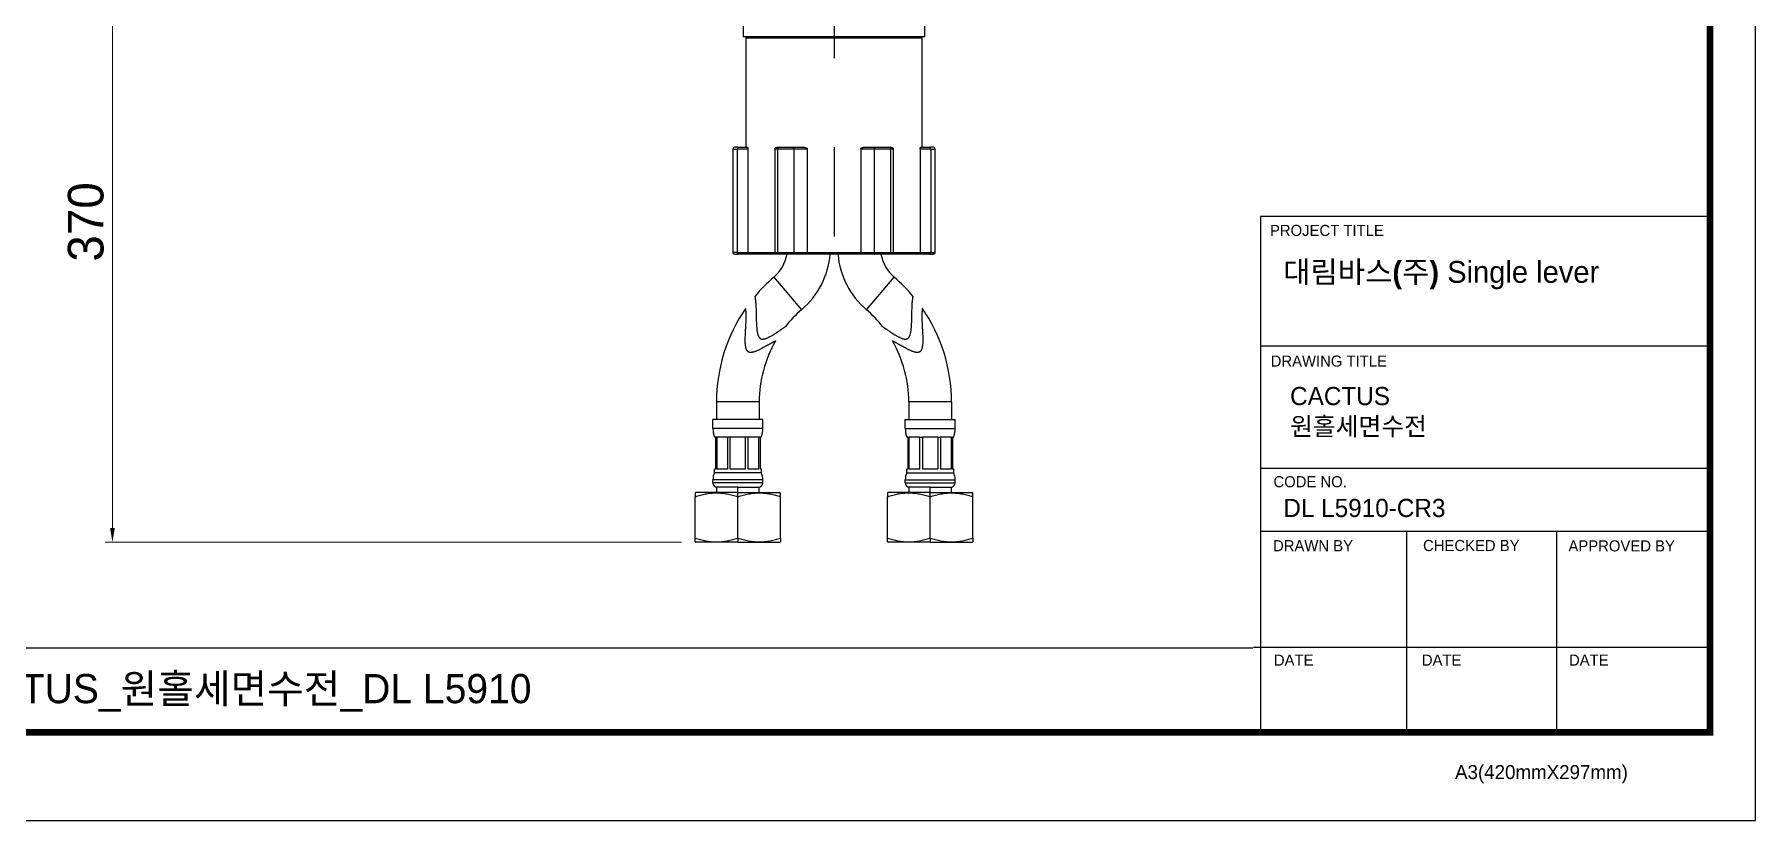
# Model space of a CAD drawing. Extents: x 0 to 790, y 0 to 579.
# Drawn here: x 306.6 to 789.9, y 0 to 220.8 of the extents above; entities that cross this region are included whole.
import ezdxf

# ---------------------------------------------------------------- set-up
doc = ezdxf.new("R2010")
doc.units = 0
doc.header["$LTSCALE"] = 10
doc.header["$MEASUREMENT"] = 0
doc.header["$PDMODE"] = 3
doc.header["$PDSIZE"] = -10
doc.linetypes.add('CENTER', pattern=[2, 1.25, -0.25, 0.25, -0.25])
doc.layers.get('0').update_dxf_attribs({"linetype": 'CONTINUOUS'})
doc.layers.get('DEFPOINTS').update_dxf_attribs({"linetype": 'CONTINUOUS'})
doc.layers.add('1', color=7, linetype='CONTINUOUS')
doc.styles.add('Daelim Dimension', font='')
doc.styles.get('Daelim Dimension').set_extended_font_data('나눔고딕')
doc.dimstyles.new('DEFAULT', dxfattribs={"dimscale": 2, "dimtxt": 2, "dimasz": 2, "dimexe": 0, "dimexo": 2, "dimgap": 1, "dimtad": 1, "dimdec": 0, "dimzin": 9, "dimdsep": 46, "dimtxsty": 'Daelim Dimension', "dimcen": 0.5, "dimclrd": 5, "dimclre": 5, "dimclrt": 256, "dimadec": 1, "dimazin": 0, "dimtfac": 1, "dimtdec": 0, "dimtix": 1, "dimtmove": 0, "dimatfit": 3, "dimfxl": 1, "dimtolj": 1, "dimtzin": 1, "dimlwd": 9, "dimlwe": 9, "dimarcsym": 0})

# ---------------------------------------------------------------- blocks, each defined once
blk = doc.blocks.new('*D6')
at = {"color": 5, "lineweight": 9, "ltscale": 0.5, "transparency": 16777216}
for p, q in [((390.21, 258.05), (326.55, 258.05)), ((328.55, 82.14), (328.55, 254.05)), ((488.36, 78.14), (326.55, 78.14))]:
    blk.add_line(p, q, dxfattribs=at)
at = {"color": 5, "ltscale": 0.5, "transparency": 16777216}
for points in [[(327.89, 254.05), (329.22, 254.05), (328.55, 258.05)], [(327.89, 82.14), (329.22, 82.14), (328.55, 78.14)]]:
    blk.add_solid(points, dxfattribs=at)
at = {"layer": 'DEFPOINTS', "color": 0, "ltscale": 0.5, "transparency": 16777216}
for p in [(328.55, 258.05), (394.21, 258.05), (492.36, 78.14)]:
    blk.add_point(p, dxfattribs=at)
at = {"color": 7, "ltscale": 0.5, "transparency": 16777216, "insert": (321.1, 168.1), "char_height": 10, "attachment_point": 5, "rotation": 90, "style": 'Daelim Dimension'}
blk.add_mtext('\\A1;370', dxfattribs=at)

msp = doc.modelspace()

# ---------------------------------------------------------------- linework, layer by layer
at = {"color": 5, "ltscale": 40}
for p, q in [((777.1, 169.65), (650.86, 169.65)), ((777.1, 133.17), (650.86, 133.17)), ((777.1, 133.17), (650.86, 133.17)), ((777.1, 98.84), (650.86, 98.84)), ((777.1, 98.84), (650.86, 98.84)), ((777.1, 81.14), (650.86, 81.14)), ((777.1, 81.14), (650.86, 81.14)), ((691.87, 81.14), (691.87, 24.78)), ((733.95, 81.14), (733.95, 24.78)), ((777.1, 48.58), (648.87, 48.58)), ((777.1, 48.58), (651.85, 48.58)), ((777.1, 24.78), (668.91, 24.78))]:
    msp.add_line(p, q, dxfattribs=at)
at = {"color": 5, "ltscale": 0.5}
msp.add_line((650.86, 169.65), (650.86, 24.02), dxfattribs=at)
at = {"color": 5}
msp.add_line((12.7, 48.49), (648.72, 48.49), dxfattribs=at)
at = {"ltscale": 0.5}
msp.add_lwpolyline([(0, 0), (789.88, 0), (789.88, 578.76), (0, 578.76)], close=True, dxfattribs=at)
at = {"color": 5, "linetype": 'ByBlock', "lineweight": 200, "const_width": 1.82}
msp.add_lwpolyline([(12.7, 24.78), (777.1, 24.78), (777.1, 565.32), (12.7, 565.32)], close=True, dxfattribs=at)
at = {"layer": '1', "color": 1, "linetype": 'CENTER', "lineweight": -3, "ltscale": 10}
msp.add_line((531.14, 339.05), (531.14, 149.15), dxfattribs=at)
at = {"layer": '1', "color": 7, "linetype": 'Continuous', "lineweight": -3}
for p, q in [((505.64, 238.05), (505.64, 220.05)), ((556.64, 220.05), (556.64, 238.05)), ((531.14, 220.05), (505.64, 220.05)), ((555.89, 219.75), (506.39, 219.75)), ((506.39, 219.75), (506.39, 189.05)), ((556.64, 220.05), (531.14, 220.05)), ((555.89, 189.05), (555.89, 219.75)), ((502.72, 188.55), (503.94, 188.55)), ((502.72, 188.55), (502.72, 159.55)), ((504.26, 189.05), (503.22, 189.05)), ((503.94, 188.55), (503.94, 159.55)), ((506.95, 188.55), (503.94, 188.55)), ((504.26, 189.05), (506.79, 189.05)), ((506.95, 188.55), (506.95, 159.55)), ((515.24, 188.55), (514.5, 188.55)), ((514.5, 188.55), (514.5, 159.55)), ((515.11, 189.05), (515.73, 189.05)), ((515.24, 188.55), (515.24, 159.55)), ((519.83, 188.55), (515.24, 188.55)), ((515.73, 189.05), (519.67, 189.05)), ((519.67, 189.05), (522.82, 189.05)), ((523.59, 188.55), (519.83, 188.55)), ((519.83, 188.55), (519.83, 159.55)), ((523.59, 188.55), (523.59, 159.55)), ((538.69, 188.55), (538.69, 159.55)), ((542.44, 188.55), (538.69, 188.55)), ((539.46, 189.05), (542.61, 189.05)), ((542.44, 188.55), (542.44, 159.55)), ((547.04, 188.55), (542.44, 188.55)), ((542.61, 189.05), (546.54, 189.05)), ((546.54, 189.05), (547.17, 189.05)), ((547.78, 188.55), (547.04, 188.55)), ((547.04, 188.55), (547.04, 159.55)), ((547.78, 188.55), (547.78, 159.55)), ((558.34, 188.55), (555.33, 188.55)), ((555.33, 188.55), (555.33, 159.55)), ((555.48, 189.05), (558.01, 189.05)), ((559.06, 189.05), (558.01, 189.05)), ((558.34, 188.55), (559.56, 188.55)), ((558.34, 188.55), (558.34, 159.55)), ((559.56, 159.55), (559.56, 188.55)), ((503.94, 159.55), (502.72, 159.55)), ((503.94, 159.55), (506.95, 159.55)), ((506.95, 159.55), (514.5, 159.55)), ((514.5, 159.55), (515.24, 159.55)), ((515.24, 159.55), (519.83, 159.55)), ((519.83, 159.55), (523.59, 159.55)), ((523.59, 159.55), (538.69, 159.55)), ((538.69, 159.55), (542.44, 159.55)), ((542.44, 159.55), (547.04, 159.55)), ((547.04, 159.55), (547.78, 159.55)), ((547.78, 159.55), (555.33, 159.55)), ((555.33, 159.55), (558.34, 159.55)), ((558.34, 159.55), (559.56, 159.55)), ((503.22, 159.05), (504.26, 159.05)), ((507.41, 159.05), (504.26, 159.05)), ((514.96, 159.05), (507.41, 159.05)), ((515.73, 159.05), (514.96, 159.05)), ((519.67, 159.05), (515.73, 159.05)), ((523.59, 159.05), (519.67, 159.05)), ((538.69, 159.05), (523.59, 159.05)), ((542.61, 159.05), (538.69, 159.05)), ((546.54, 159.05), (542.61, 159.05)), ((547.32, 159.05), (546.54, 159.05)), ((554.87, 159.05), (547.32, 159.05)), ((558.01, 159.05), (554.87, 159.05)), ((558.01, 159.05), (559.06, 159.05)), ((514.24, 152.57), (522.05, 143.46)), ((540.23, 143.46), (548.04, 152.57)), ((498.14, 117.55), (498.14, 112.64)), ((504.14, 117.55), (498.14, 117.55)), ((510.14, 117.55), (504.14, 117.55)), ((510.14, 117.55), (510.14, 112.64)), ((552.14, 117.55), (552.14, 112.64)), ((558.14, 117.55), (552.14, 117.55)), ((564.14, 117.55), (558.14, 117.55)), ((564.14, 117.55), (564.14, 112.64)), ((511.14, 112.64), (497.14, 112.64)), ((497.14, 110.14), (497.14, 112.64)), ((511.14, 110.14), (511.14, 112.64)), ((551.14, 112.64), (565.14, 112.64)), ((551.14, 110.14), (551.14, 112.64)), ((565.14, 110.14), (565.14, 112.64)), ((511.14, 110.14), (497.14, 110.14)), ((497.89, 107.64), (497.54, 107.64)), ((497.89, 107.64), (497.89, 98.64)), ((498.22, 107.64), (497.89, 107.64)), ((498.22, 107.64), (498.22, 98.64)), ((501.22, 107.64), (498.22, 107.64)), ((501.22, 107.64), (501.22, 98.64)), ((502.02, 107.64), (501.22, 107.64)), ((502.02, 98.64), (502.02, 107.64)), ((506.26, 107.64), (502.02, 107.64)), ((506.26, 98.64), (506.26, 107.64)), ((507.06, 107.64), (506.26, 107.64)), ((507.06, 98.64), (507.06, 107.64)), ((510.05, 107.64), (507.06, 107.64)), ((510.05, 98.64), (510.05, 107.64)), ((510.39, 107.64), (510.05, 107.64)), ((510.39, 107.64), (510.39, 98.64)), ((510.74, 107.64), (510.39, 107.64)), ((551.14, 110.14), (565.14, 110.14)), ((551.89, 107.64), (551.54, 107.64)), ((551.89, 107.64), (551.89, 98.64)), ((551.89, 107.64), (552.22, 107.64)), ((552.22, 98.64), (552.22, 107.64)), ((555.21, 107.64), (552.22, 107.64)), ((555.21, 98.64), (555.21, 107.64)), ((555.21, 107.64), (556.02, 107.64)), ((556.02, 107.64), (556.02, 98.64)), ((560.26, 107.64), (556.02, 107.64)), ((560.26, 107.64), (560.26, 98.64)), ((560.26, 107.64), (561.05, 107.64)), ((561.05, 107.64), (561.05, 98.64)), ((564.06, 107.64), (561.05, 107.64)), ((564.06, 107.64), (564.06, 98.64)), ((564.06, 107.64), (564.39, 107.64)), ((564.39, 107.64), (564.39, 98.64)), ((564.74, 107.64), (564.39, 107.64)), ((497.89, 98.64), (497.54, 98.64)), ((497.54, 97.64), (497.54, 98.64)), ((510.74, 97.64), (497.54, 97.64)), ((501.22, 98.64), (498.22, 98.64)), ((506.26, 98.64), (502.02, 98.64)), ((510.05, 98.64), (507.06, 98.64)), ((510.74, 98.64), (510.39, 98.64)), ((510.74, 97.64), (510.74, 98.64)), ((551.89, 98.64), (551.54, 98.64)), ((551.54, 97.64), (551.54, 98.64)), ((551.54, 97.64), (564.74, 97.64)), ((555.21, 98.64), (552.22, 98.64)), ((560.26, 98.64), (556.02, 98.64)), ((564.06, 98.64), (561.05, 98.64)), ((564.74, 98.64), (564.39, 98.64)), ((564.74, 97.64), (564.74, 98.64)), ((492.36, 92.14), (492.14, 92.01)), ((504.14, 92.14), (492.36, 92.14)), ((511.14, 95.68), (497.14, 95.68)), ((497.14, 94.84), (497.14, 95.68)), ((511.14, 94.84), (497.14, 94.84)), ((504.14, 93.64), (498.14, 93.64)), ((498.14, 93.64), (498.14, 92.14)), ((504.14, 93.64), (510.14, 93.64)), ((504.14, 92.14), (504.14, 93.64)), ((504.14, 92.14), (515.92, 92.14)), ((504.14, 90.94), (504.14, 92.14)), ((510.14, 92.14), (510.14, 93.64)), ((511.14, 94.84), (511.14, 95.68)), ((516.14, 92.01), (515.92, 92.14)), ((546.36, 92.14), (546.14, 92.01)), ((558.14, 92.14), (546.36, 92.14)), ((551.14, 95.68), (565.14, 95.68)), ((551.14, 94.84), (551.14, 95.68)), ((551.14, 94.84), (565.14, 94.84)), ((558.14, 93.64), (552.14, 93.64)), ((552.14, 93.64), (552.14, 92.14)), ((558.14, 93.64), (564.14, 93.64)), ((558.14, 92.14), (558.14, 93.64)), ((558.14, 90.94), (558.14, 92.14)), ((558.14, 92.14), (569.92, 92.14)), ((564.14, 92.14), (564.14, 93.64)), ((565.14, 94.84), (565.14, 95.68)), ((570.14, 92.01), (569.92, 92.14)), ((492.14, 79.34), (492.14, 90.94)), ((504.14, 79.34), (504.14, 90.94)), ((516.14, 79.34), (516.14, 90.94)), ((546.14, 79.34), (546.14, 90.94)), ((558.14, 79.34), (558.14, 90.94)), ((570.14, 79.34), (570.14, 90.94)), ((492.14, 78.27), (492.36, 78.14)), ((504.14, 78.14), (492.36, 78.14)), ((504.14, 79.34), (504.14, 78.14)), ((504.14, 78.14), (515.92, 78.14)), ((515.92, 78.14), (516.14, 78.27)), ((546.14, 78.27), (546.36, 78.14)), ((558.14, 78.14), (546.36, 78.14)), ((558.14, 79.34), (558.14, 78.14)), ((558.14, 78.14), (569.92, 78.14)), ((569.92, 78.14), (570.14, 78.27))]:
    msp.add_line(p, q, dxfattribs=at)
for centre, radius, start, end in [((506.69, 219.75), 0.3, 90, 180), ((555.59, 219.75), 0.3, 0, 90), ((503.22, 188.55), 0.5, 90, 180), ((559.06, 188.55), 0.5, 0, 90), ((503.22, 159.55), 0.5, 180, 270), ((559.06, 159.55), 0.5, 270, 0), ((506.97, 161.05), 11.17, 310.6169, 349.6851), ((506.97, 161.05), 23.17, 310.6169, 355.0478), ((555.31, 161.05), 23.17, 184.9522, 229.3831), ((555.31, 161.05), 11.17, 190.3149, 229.3831), ((544.27, 117.55), 46.14, 130.6169, 140.0255), ((518, 117.55), 46.14, 39.9745, 49.3831), ((544.27, 117.55), 46.14, 145.3178, 180), ((544.27, 117.55), 34.14, 130.6169, 141.8629), ((518, 117.55), 34.14, 38.1371, 49.3831), ((518, 117.55), 46.14, 0, 34.6822), ((544.27, 117.55), 34.14, 149.8666, 180), ((518, 117.55), 34.14, 0, 30.1334), ((505.14, 110.14), 8, 180, 198.1949), ((503.14, 110.14), 8, 341.8051, 0), ((559.14, 110.14), 8, 180, 198.1949), ((557.14, 110.14), 8, 341.8051, 0), ((502.14, 95.68), 5, 156.9261, 180), ((506.14, 95.68), 5, 0, 23.0739), ((556.14, 95.68), 5, 156.9261, 180), ((560.14, 95.68), 5, 0, 23.0739), ((498.34, 94.84), 1.2, 180, 270), ((509.94, 94.84), 1.2, 270, 0), ((552.34, 94.84), 1.2, 180, 270), ((563.94, 94.84), 1.2, 270, 0)]:
    msp.add_arc(centre, radius, start, end, dxfattribs=at)
for centre, major_axis, ratio, start_param, end_param in [((504.26, 188.55), (0, -0.5), 0.652821, 3.141593, 4.712389), ((515.73, 188.55), (0, -0.5), 0.982435, 3.141593, 4.712389), ((519.67, 188.55), (0, -0.5), 0.329614, 1.570796, 3.141593), ((542.61, 188.55), (0, -0.5), 0.329614, 3.141593, 4.712389), ((546.54, 188.55), (0, -0.5), 0.982435, 1.570796, 3.141593), ((558.01, 188.55), (0, 0.5), 0.652821, 4.712389, 6.283185), ((504.26, 159.55), (0, -0.5), 0.652821, 4.712389, 6.283185), ((515.73, 159.55), (0, -0.5), 0.982435, 4.712389, 6.283185), ((519.67, 159.55), (0, -0.5), 0.329614, 0, 1.570796), ((542.61, 159.55), (0, 0.5), 0.329614, 1.570796, 3.141593), ((546.54, 159.55), (0, 0.5), 0.982435, 3.141593, 4.712389), ((558.01, 159.55), (0, 0.5), 0.652821, 3.141593, 4.712389)]:
    msp.add_ellipse(centre, major_axis=major_axis, ratio=ratio, start_param=start_param, end_param=end_param, dxfattribs=at)
for points, knots in [([(506.79, 189.05), (506.8, 189.05), (506.81, 189.05), (506.82, 189.04), (506.83, 189.04), (506.85, 189.02), (506.86, 189.01), (506.87, 188.99), (506.87, 188.98), (506.88, 188.96), (506.88, 188.95), (506.9, 188.92), (506.9, 188.9), (506.92, 188.85), (506.93, 188.82), (506.93, 188.78), (506.93, 188.77), (506.94, 188.76), (506.94, 188.75), (506.94, 188.72), (506.94, 188.7), (506.95, 188.66), (506.95, 188.64), (506.95, 188.6), (506.95, 188.57), (506.95, 188.55)], [0, 0, 0, 0, 0.125, 0.125, 0.25, 0.25, 0.375, 0.375, 0.4375, 0.4375, 0.5, 0.5, 0.625, 0.625, 0.75, 0.75, 0.78125, 0.78125, 0.8125, 0.8125, 0.875, 0.875, 0.9375, 0.9375, 1, 1, 1, 1]), ([(514.5, 188.55), (514.5, 188.57), (514.5, 188.6), (514.51, 188.63), (514.51, 188.64), (514.51, 188.66), (514.52, 188.67), (514.53, 188.7), (514.53, 188.72), (514.55, 188.75), (514.55, 188.76), (514.56, 188.77), (514.57, 188.78), (514.59, 188.82), (514.62, 188.85), (514.66, 188.89), (514.67, 188.9), (514.7, 188.92), (514.71, 188.93), (514.76, 188.96), (514.79, 188.98), (514.83, 189), (514.85, 189), (514.88, 189.02), (514.9, 189.02), (514.95, 189.03), (514.98, 189.04), (515.04, 189.05), (515.08, 189.05), (515.11, 189.05)], [0, 0, 0, 0, 0.0625, 0.0625, 0.09375, 0.09375, 0.125, 0.125, 0.1875, 0.1875, 0.21875, 0.21875, 0.25, 0.25, 0.375, 0.375, 0.4375, 0.4375, 0.5, 0.5, 0.625, 0.625, 0.6875, 0.6875, 0.75, 0.75, 0.875, 0.875, 1, 1, 1, 1]), ([(522.82, 189.05), (522.86, 189.05), (522.9, 189.05), (522.98, 189.04), (523.02, 189.04), (523.1, 189.02), (523.14, 189.01), (523.2, 188.99), (523.22, 188.98), (523.26, 188.96), (523.28, 188.95), (523.34, 188.92), (523.37, 188.9), (523.44, 188.85), (523.47, 188.82), (523.5, 188.78), (523.51, 188.77), (523.52, 188.76), (523.53, 188.75), (523.55, 188.72), (523.56, 188.7), (523.57, 188.66), (523.58, 188.64), (523.59, 188.6), (523.59, 188.57), (523.59, 188.55)], [0, 0, 0, 0, 0.125, 0.125, 0.25, 0.25, 0.375, 0.375, 0.4375, 0.4375, 0.5, 0.5, 0.625, 0.625, 0.75, 0.75, 0.78125, 0.78125, 0.8125, 0.8125, 0.875, 0.875, 0.9375, 0.9375, 1, 1, 1, 1]), ([(538.69, 188.55), (538.69, 188.57), (538.69, 188.6), (538.69, 188.63), (538.7, 188.64), (538.7, 188.66), (538.71, 188.67), (538.72, 188.7), (538.73, 188.72), (538.75, 188.75), (538.75, 188.76), (538.77, 188.77), (538.77, 188.78), (538.81, 188.82), (538.84, 188.85), (538.89, 188.89), (538.91, 188.9), (538.94, 188.92), (538.96, 188.93), (539.02, 188.96), (539.05, 188.98), (539.11, 189), (539.13, 189), (539.17, 189.02), (539.19, 189.02), (539.25, 189.03), (539.29, 189.04), (539.37, 189.05), (539.41, 189.05), (539.46, 189.05)], [0, 0, 0, 0, 0.0625, 0.0625, 0.09375, 0.09375, 0.125, 0.125, 0.1875, 0.1875, 0.21875, 0.21875, 0.25, 0.25, 0.375, 0.375, 0.4375, 0.4375, 0.5, 0.5, 0.625, 0.625, 0.6875, 0.6875, 0.75, 0.75, 0.875, 0.875, 1, 1, 1, 1]), ([(547.17, 189.05), (547.2, 189.05), (547.23, 189.05), (547.3, 189.04), (547.33, 189.04), (547.4, 189.02), (547.43, 189.01), (547.47, 188.99), (547.49, 188.98), (547.52, 188.96), (547.53, 188.95), (547.58, 188.92), (547.61, 188.9), (547.66, 188.85), (547.68, 188.82), (547.71, 188.78), (547.72, 188.77), (547.73, 188.76), (547.73, 188.75), (547.74, 188.72), (547.75, 188.7), (547.76, 188.66), (547.77, 188.64), (547.78, 188.6), (547.78, 188.57), (547.78, 188.55)], [0, 0, 0, 0, 0.125, 0.125, 0.25, 0.25, 0.375, 0.375, 0.4375, 0.4375, 0.5, 0.5, 0.625, 0.625, 0.75, 0.75, 0.78125, 0.78125, 0.8125, 0.8125, 0.875, 0.875, 0.9375, 0.9375, 1, 1, 1, 1]), ([(555.33, 188.55), (555.33, 188.57), (555.33, 188.6), (555.33, 188.63), (555.33, 188.64), (555.33, 188.66), (555.33, 188.67), (555.33, 188.7), (555.34, 188.72), (555.34, 188.75), (555.34, 188.76), (555.34, 188.77), (555.34, 188.78), (555.35, 188.82), (555.36, 188.85), (555.37, 188.89), (555.37, 188.9), (555.38, 188.92), (555.39, 188.93), (555.4, 188.96), (555.4, 188.98), (555.42, 189), (555.42, 189), (555.43, 189.02), (555.43, 189.02), (555.45, 189.03), (555.45, 189.04), (555.47, 189.05), (555.48, 189.05), (555.48, 189.05)], [0, 0, 0, 0, 0.0625, 0.0625, 0.09375, 0.09375, 0.125, 0.125, 0.1875, 0.1875, 0.21875, 0.21875, 0.25, 0.25, 0.375, 0.375, 0.4375, 0.4375, 0.5, 0.5, 0.625, 0.625, 0.6875, 0.6875, 0.75, 0.75, 0.875, 0.875, 1, 1, 1, 1]), ([(507.41, 159.05), (507.4, 159.05), (507.39, 159.05), (507.38, 159.05), (507.37, 159.05), (507.35, 159.06), (507.33, 159.06), (507.31, 159.06), (507.29, 159.07), (507.26, 159.08), (507.25, 159.08), (507.21, 159.1), (507.18, 159.12), (507.15, 159.14), (507.13, 159.15), (507.11, 159.17), (507.09, 159.19), (507.07, 159.22), (507.05, 159.24), (507.04, 159.26), (507.01, 159.3), (507, 159.33), (506.99, 159.36), (506.98, 159.37), (506.98, 159.39), (506.97, 159.4), (506.97, 159.42), (506.96, 159.44), (506.96, 159.49), (506.95, 159.52), (506.95, 159.55)], [0, 0, 0, 0, 0.03125, 0.03125, 0.0625, 0.0625, 0.125, 0.125, 0.1875, 0.1875, 0.25, 0.25, 0.375, 0.375, 0.4375, 0.4375, 0.5, 0.5625, 0.5625, 0.625, 0.625, 0.75, 0.75, 0.78125, 0.78125, 0.8125, 0.8125, 0.875, 0.875, 1, 1, 1, 1]), ([(514.96, 159.05), (514.95, 159.05), (514.94, 159.05), (514.93, 159.05), (514.92, 159.05), (514.9, 159.06), (514.89, 159.06), (514.86, 159.06), (514.84, 159.07), (514.81, 159.08), (514.8, 159.08), (514.76, 159.1), (514.73, 159.12), (514.7, 159.14), (514.68, 159.15), (514.66, 159.17), (514.64, 159.19), (514.62, 159.22), (514.6, 159.24), (514.59, 159.26), (514.56, 159.3), (514.55, 159.33), (514.53, 159.36), (514.53, 159.37), (514.52, 159.39), (514.52, 159.4), (514.51, 159.42), (514.51, 159.44), (514.5, 159.49), (514.5, 159.52), (514.5, 159.55)], [0, 0, 0, 0, 0.03125, 0.03125, 0.0625, 0.0625, 0.125, 0.125, 0.1875, 0.1875, 0.25, 0.25, 0.375, 0.375, 0.4375, 0.4375, 0.5, 0.5625, 0.5625, 0.625, 0.625, 0.75, 0.75, 0.78125, 0.78125, 0.8125, 0.8125, 0.875, 0.875, 1, 1, 1, 1]), ([(523.59, 159.55), (523.59, 159.52), (523.59, 159.49), (523.59, 159.44), (523.59, 159.42), (523.59, 159.4), (523.59, 159.39), (523.59, 159.37), (523.59, 159.36), (523.59, 159.33), (523.59, 159.3), (523.59, 159.26), (523.59, 159.24), (523.59, 159.22), (523.59, 159.19), (523.59, 159.17), (523.59, 159.15), (523.59, 159.14), (523.59, 159.12), (523.59, 159.1), (523.59, 159.08), (523.59, 159.08), (523.59, 159.07), (523.59, 159.06), (523.59, 159.06), (523.59, 159.06), (523.59, 159.05), (523.59, 159.05), (523.59, 159.05), (523.59, 159.05), (523.59, 159.05)], [0, 0, 0, 0, 0.125, 0.125, 0.1875, 0.1875, 0.21875, 0.21875, 0.25, 0.25, 0.375, 0.375, 0.4375, 0.4375, 0.5, 0.5625, 0.5625, 0.625, 0.625, 0.75, 0.75, 0.8125, 0.8125, 0.875, 0.875, 0.9375, 0.9375, 0.96875, 0.96875, 1, 1, 1, 1]), ([(538.69, 159.55), (538.69, 159.52), (538.69, 159.49), (538.69, 159.44), (538.69, 159.42), (538.69, 159.4), (538.69, 159.39), (538.69, 159.37), (538.69, 159.36), (538.69, 159.33), (538.69, 159.3), (538.69, 159.26), (538.69, 159.24), (538.69, 159.22), (538.69, 159.19), (538.69, 159.17), (538.69, 159.15), (538.69, 159.14), (538.69, 159.12), (538.69, 159.1), (538.69, 159.08), (538.69, 159.08), (538.69, 159.07), (538.69, 159.06), (538.69, 159.06), (538.69, 159.06), (538.69, 159.05), (538.69, 159.05), (538.69, 159.05), (538.69, 159.05), (538.69, 159.05)], [0, 0, 0, 0, 0.125, 0.125, 0.1875, 0.1875, 0.21875, 0.21875, 0.25, 0.25, 0.375, 0.375, 0.4375, 0.4375, 0.5, 0.5625, 0.5625, 0.625, 0.625, 0.75, 0.75, 0.8125, 0.8125, 0.875, 0.875, 0.9375, 0.9375, 0.96875, 0.96875, 1, 1, 1, 1]), ([(547.78, 159.55), (547.78, 159.52), (547.78, 159.49), (547.77, 159.44), (547.76, 159.42), (547.76, 159.4), (547.75, 159.39), (547.75, 159.37), (547.74, 159.36), (547.73, 159.33), (547.72, 159.3), (547.69, 159.26), (547.68, 159.24), (547.66, 159.22), (547.64, 159.19), (547.62, 159.17), (547.59, 159.15), (547.58, 159.14), (547.54, 159.12), (547.52, 159.1), (547.48, 159.08), (547.46, 159.08), (547.44, 159.07), (547.42, 159.06), (547.39, 159.06), (547.38, 159.06), (547.36, 159.05), (547.35, 159.05), (547.33, 159.05), (547.33, 159.05), (547.32, 159.05)], [0, 0, 0, 0, 0.125, 0.125, 0.1875, 0.1875, 0.21875, 0.21875, 0.25, 0.25, 0.375, 0.375, 0.4375, 0.4375, 0.5, 0.5625, 0.5625, 0.625, 0.625, 0.75, 0.75, 0.8125, 0.8125, 0.875, 0.875, 0.9375, 0.9375, 0.96875, 0.96875, 1, 1, 1, 1]), ([(555.33, 159.55), (555.33, 159.52), (555.32, 159.49), (555.31, 159.44), (555.31, 159.42), (555.3, 159.4), (555.3, 159.39), (555.3, 159.37), (555.29, 159.36), (555.28, 159.33), (555.26, 159.3), (555.24, 159.26), (555.23, 159.24), (555.21, 159.22), (555.19, 159.19), (555.17, 159.17), (555.14, 159.15), (555.13, 159.14), (555.09, 159.12), (555.07, 159.1), (555.03, 159.08), (555.01, 159.08), (554.99, 159.07), (554.97, 159.06), (554.94, 159.06), (554.93, 159.06), (554.91, 159.05), (554.9, 159.05), (554.89, 159.05), (554.88, 159.05), (554.87, 159.05)], [0, 0, 0, 0, 0.125, 0.125, 0.1875, 0.1875, 0.21875, 0.21875, 0.25, 0.25, 0.375, 0.375, 0.4375, 0.4375, 0.5, 0.5625, 0.5625, 0.625, 0.625, 0.75, 0.75, 0.8125, 0.8125, 0.875, 0.875, 0.9375, 0.9375, 0.96875, 0.96875, 1, 1, 1, 1]), ([(508.92, 147.19), (508.92, 147.19), (508.92, 147.19), (508.92, 147.16), (508.93, 147.13), (508.95, 147.05), (508.96, 146.97), (508.97, 146.92), (508.97, 146.91), (508.97, 146.88), (508.98, 146.85), (508.99, 146.81), (509, 146.73), (509.01, 146.67), (509.03, 146.48), (509.05, 146.34), (509.08, 146.15), (509.08, 146.13), (509.08, 146.09), (509.09, 146.03), (509.11, 145.87), (509.12, 145.74), (509.14, 145.45), (509.16, 145.25), (509.18, 144.98), (509.18, 144.93), (509.19, 144.82), (509.19, 144.76), (509.2, 144.6), (509.21, 144.49), (509.22, 144.15), (509.23, 143.91), (509.25, 143.44), (509.26, 143.19), (509.26, 142.82), (509.27, 142.7), (509.27, 142.51), (509.27, 142.45), (509.27, 142.32), (509.28, 142.26), (509.28, 141.94), (509.29, 141.69), (509.3, 141.18), (509.3, 140.92), (509.31, 140.4), (509.32, 140.15), (509.34, 139.63), (509.35, 139.37), (509.38, 138.85), (509.4, 138.59), (509.44, 138.2), (509.45, 138.07), (509.47, 137.87), (509.48, 137.8), (509.5, 137.67), (509.51, 137.61), (509.54, 137.41), (509.56, 137.28), (509.61, 137.02), (509.64, 136.89), (509.69, 136.7), (509.7, 136.63), (509.74, 136.51), (509.76, 136.44), (509.8, 136.32), (509.83, 136.26), (509.88, 136.14), (509.9, 136.08), (509.96, 135.96), (509.99, 135.9), (510.04, 135.82), (510.06, 135.79), (510.09, 135.74), (510.11, 135.71), (510.17, 135.63), (510.21, 135.58), (510.27, 135.53), (510.28, 135.51), (510.3, 135.49), (510.31, 135.48), (510.35, 135.45), (510.37, 135.43), (510.45, 135.37), (510.5, 135.34), (510.59, 135.3), (510.61, 135.29), (510.67, 135.27), (510.7, 135.26), (510.79, 135.23), (510.85, 135.22), (510.97, 135.2), (511.04, 135.2), (511.13, 135.2), (511.16, 135.2), (511.22, 135.2), (511.25, 135.2), (511.34, 135.21), (511.4, 135.22), (511.52, 135.24), (511.58, 135.25), (511.7, 135.28), (511.76, 135.3), (511.84, 135.32), (511.87, 135.33), (511.93, 135.35), (511.96, 135.36), (512.05, 135.39), (512.1, 135.41), (512.27, 135.48), (512.38, 135.52), (512.6, 135.62), (512.71, 135.68), (512.92, 135.78), (513.03, 135.84), (513.34, 136.01), (513.55, 136.13), (513.95, 136.37), (514.15, 136.5), (514.45, 136.68), (514.54, 136.75), (514.74, 136.87), (514.83, 136.93), (515.12, 137.12), (515.31, 137.25), (515.58, 137.43), (515.67, 137.49), (515.85, 137.61), (515.94, 137.67), (516.12, 137.78), (516.2, 137.84), (516.33, 137.92), (516.37, 137.95), (516.45, 138), (516.49, 138.03), (516.61, 138.11), (516.69, 138.16), (516.84, 138.26), (516.91, 138.3), (516.99, 138.35), (517.01, 138.36), (517.04, 138.39), (517.05, 138.4), (517.1, 138.42), (517.13, 138.44), (517.21, 138.5), (517.26, 138.53), (517.32, 138.57), (517.34, 138.58), (517.36, 138.59), (517.37, 138.6), (517.38, 138.61), (517.41, 138.62), (517.43, 138.63), (517.43, 138.63)], [0, 0, 0, 0, 0.015625, 0.015625, 0.03125, 0.046875, 0.0625, 0.0625, 0.066406, 0.066406, 0.070312, 0.078125, 0.078125, 0.09375, 0.09375, 0.125, 0.125, 0.128906, 0.128906, 0.132812, 0.140625, 0.15625, 0.15625, 0.1875, 0.1875, 0.195312, 0.195312, 0.203125, 0.203125, 0.21875, 0.21875, 0.25, 0.25, 0.28125, 0.28125, 0.296875, 0.296875, 0.304687, 0.304687, 0.3125, 0.3125, 0.34375, 0.34375, 0.375, 0.375, 0.40625, 0.40625, 0.4375, 0.4375, 0.46875, 0.46875, 0.484375, 0.484375, 0.492187, 0.492187, 0.5, 0.5, 0.515625, 0.515625, 0.53125, 0.53125, 0.539063, 0.539063, 0.546875, 0.546875, 0.554688, 0.554688, 0.5625, 0.5625, 0.570313, 0.570313, 0.574219, 0.574219, 0.578125, 0.578125, 0.585938, 0.585938, 0.587891, 0.587891, 0.589844, 0.589844, 0.59375, 0.59375, 0.601563, 0.601563, 0.605469, 0.605469, 0.609375, 0.609375, 0.617188, 0.617188, 0.625, 0.625, 0.628906, 0.628906, 0.632813, 0.632813, 0.640625, 0.640625, 0.648438, 0.648438, 0.65625, 0.65625, 0.660156, 0.660156, 0.664063, 0.664063, 0.671875, 0.671875, 0.6875, 0.6875, 0.703125, 0.703125, 0.71875, 0.71875, 0.75, 0.75, 0.78125, 0.78125, 0.796875, 0.796875, 0.8125, 0.8125, 0.84375, 0.84375, 0.859375, 0.859375, 0.875, 0.875, 0.890625, 0.890625, 0.898438, 0.898438, 0.90625, 0.90625, 0.921875, 0.921875, 0.9375, 0.9375, 0.941406, 0.941406, 0.945313, 0.945313, 0.953125, 0.953125, 0.96875, 0.96875, 0.976563, 0.976563, 0.980469, 0.980469, 0.984375, 1, 1, 1, 1]), ([(544.85, 138.63), (544.85, 138.63), (544.86, 138.63), (544.9, 138.61), (544.92, 138.59), (544.94, 138.58), (544.96, 138.57), (544.97, 138.56), (545.02, 138.53), (545.07, 138.5), (545.18, 138.42), (545.24, 138.38), (545.32, 138.33), (545.34, 138.32), (545.37, 138.3), (545.39, 138.29), (545.45, 138.25), (545.48, 138.23), (545.59, 138.16), (545.67, 138.1), (545.83, 138), (545.91, 137.95), (546.08, 137.83), (546.17, 137.78), (546.34, 137.66), (546.43, 137.6), (546.61, 137.48), (546.71, 137.42), (546.98, 137.24), (547.17, 137.11), (547.56, 136.86), (547.75, 136.74), (548.14, 136.48), (548.35, 136.36), (548.65, 136.18), (548.75, 136.12), (548.96, 136), (549.07, 135.94), (549.28, 135.82), (549.38, 135.77), (549.6, 135.66), (549.71, 135.61), (549.93, 135.51), (550.04, 135.46), (550.26, 135.38), (550.38, 135.34), (550.52, 135.3), (550.55, 135.29), (550.61, 135.27), (550.64, 135.26), (550.73, 135.24), (550.79, 135.23), (550.91, 135.21), (550.97, 135.21), (551.09, 135.2), (551.15, 135.2), (551.25, 135.2), (551.28, 135.2), (551.34, 135.21), (551.37, 135.21), (551.46, 135.22), (551.52, 135.24), (551.61, 135.27), (551.64, 135.28), (551.68, 135.3), (551.7, 135.3), (551.72, 135.32), (551.74, 135.32), (551.81, 135.36), (551.86, 135.4), (551.93, 135.45), (551.96, 135.47), (552, 135.52), (552.03, 135.54), (552.09, 135.61), (552.13, 135.66), (552.21, 135.77), (552.24, 135.82), (552.29, 135.91), (552.31, 135.94), (552.34, 136), (552.35, 136.03), (552.39, 136.11), (552.42, 136.17), (552.47, 136.3), (552.49, 136.36), (552.55, 136.54), (552.58, 136.67), (552.62, 136.83), (552.63, 136.86), (552.65, 136.93), (552.65, 136.96), (552.67, 137.06), (552.69, 137.12), (552.72, 137.32), (552.75, 137.45), (552.78, 137.71), (552.8, 137.84), (552.83, 138.1), (552.84, 138.23), (552.88, 138.62), (552.9, 138.88), (552.93, 139.4), (552.94, 139.66), (552.95, 140.05), (552.96, 140.18), (552.96, 140.37), (552.96, 140.44), (552.97, 140.56), (552.97, 140.63), (552.98, 140.95), (552.98, 141.21), (552.99, 141.72), (553, 141.97), (553.01, 142.47), (553.01, 142.72), (553.02, 143.2), (553.03, 143.44), (553.04, 143.92), (553.05, 144.15), (553.07, 144.43), (553.07, 144.49), (553.08, 144.58), (553.08, 144.6), (553.08, 144.66), (553.09, 144.8), (553.1, 144.93), (553.12, 145.25), (553.13, 145.45), (553.16, 145.74), (553.17, 145.83), (553.18, 145.97), (553.19, 146.01), (553.2, 146.09), (553.2, 146.14), (553.22, 146.34), (553.24, 146.48), (553.27, 146.67), (553.28, 146.73), (553.29, 146.81), (553.3, 146.85), (553.3, 146.88), (553.31, 146.91), (553.31, 146.92), (553.32, 146.97), (553.33, 147.05), (553.35, 147.13), (553.35, 147.16), (553.36, 147.19), (553.36, 147.19), (553.36, 147.19)], [0, 0, 0, 0, 0.015625, 0.015625, 0.023437, 0.027344, 0.027344, 0.03125, 0.03125, 0.046875, 0.046875, 0.0625, 0.0625, 0.066406, 0.066406, 0.070312, 0.070312, 0.078125, 0.078125, 0.09375, 0.09375, 0.109375, 0.109375, 0.125, 0.125, 0.140625, 0.140625, 0.15625, 0.15625, 0.1875, 0.1875, 0.21875, 0.21875, 0.25, 0.25, 0.265625, 0.265625, 0.28125, 0.28125, 0.296875, 0.296875, 0.3125, 0.3125, 0.328125, 0.328125, 0.34375, 0.34375, 0.347656, 0.347656, 0.351562, 0.351562, 0.359375, 0.359375, 0.367187, 0.367187, 0.375, 0.375, 0.378906, 0.378906, 0.382812, 0.382812, 0.390625, 0.390625, 0.394531, 0.394531, 0.396484, 0.396484, 0.398437, 0.398437, 0.40625, 0.40625, 0.410156, 0.410156, 0.414062, 0.414062, 0.421875, 0.421875, 0.429687, 0.429687, 0.433594, 0.433594, 0.4375, 0.4375, 0.445312, 0.445312, 0.453125, 0.453125, 0.46875, 0.46875, 0.472656, 0.472656, 0.476562, 0.476562, 0.484375, 0.484375, 0.5, 0.5, 0.515625, 0.515625, 0.53125, 0.53125, 0.5625, 0.5625, 0.59375, 0.59375, 0.609375, 0.609375, 0.617187, 0.617187, 0.625, 0.625, 0.65625, 0.65625, 0.6875, 0.6875, 0.71875, 0.71875, 0.75, 0.75, 0.78125, 0.78125, 0.789062, 0.789062, 0.792969, 0.792969, 0.796875, 0.8125, 0.8125, 0.84375, 0.84375, 0.859375, 0.859375, 0.867187, 0.867187, 0.875, 0.875, 0.90625, 0.90625, 0.921875, 0.921875, 0.929687, 0.933594, 0.933594, 0.9375, 0.9375, 0.953125, 0.96875, 0.984375, 0.984375, 1, 1, 1, 1]), ([(514.75, 134.69), (514.75, 134.69), (514.74, 134.69), (514.71, 134.67), (514.69, 134.66), (514.65, 134.64), (514.62, 134.62), (514.59, 134.61), (514.57, 134.6), (514.56, 134.59), (514.51, 134.56), (514.46, 134.54), (514.35, 134.48), (514.29, 134.45), (514.16, 134.38), (514.09, 134.34), (513.98, 134.29), (513.94, 134.26), (513.86, 134.22), (513.82, 134.2), (513.7, 134.14), (513.62, 134.09), (513.45, 134), (513.36, 133.95), (513.18, 133.85), (513.09, 133.8), (512.9, 133.7), (512.81, 133.64), (512.66, 133.56), (512.61, 133.53), (512.51, 133.48), (512.46, 133.45), (512.21, 133.31), (512.01, 133.2), (511.59, 132.96), (511.38, 132.85), (510.94, 132.61), (510.72, 132.5), (510.39, 132.33), (510.27, 132.27), (510.04, 132.16), (509.93, 132.1), (509.69, 131.99), (509.58, 131.94), (509.4, 131.86), (509.34, 131.84), (509.21, 131.79), (509.15, 131.76), (508.97, 131.69), (508.84, 131.65), (508.65, 131.59), (508.59, 131.57), (508.49, 131.55), (508.46, 131.54), (508.39, 131.52), (508.36, 131.52), (508.26, 131.5), (508.19, 131.48), (508.06, 131.46), (508, 131.46), (507.86, 131.45), (507.8, 131.44), (507.66, 131.45), (507.59, 131.45), (507.46, 131.47), (507.39, 131.49), (507.29, 131.52), (507.26, 131.53), (507.21, 131.55), (507.19, 131.56), (507.16, 131.58), (507.15, 131.58), (507.07, 131.63), (507.01, 131.67), (506.94, 131.73), (506.91, 131.76), (506.87, 131.79), (506.86, 131.81), (506.84, 131.83), (506.83, 131.85), (506.77, 131.91), (506.73, 131.97), (506.66, 132.09), (506.63, 132.15), (506.57, 132.27), (506.54, 132.34), (506.5, 132.47), (506.47, 132.53), (506.44, 132.66), (506.42, 132.73), (506.39, 132.86), (506.37, 132.93), (506.35, 133.06), (506.34, 133.13), (506.31, 133.27), (506.3, 133.33), (506.28, 133.54), (506.27, 133.67), (506.24, 133.95), (506.24, 134.08), (506.22, 134.35), (506.22, 134.49), (506.22, 134.76), (506.21, 134.9), (506.22, 135.3), (506.22, 135.57), (506.24, 136.11), (506.25, 136.38), (506.27, 136.92), (506.29, 137.18), (506.31, 137.59), (506.32, 137.72), (506.33, 137.92), (506.33, 137.98), (506.34, 138.12), (506.35, 138.18), (506.37, 138.51), (506.38, 138.78), (506.41, 139.3), (506.42, 139.56), (506.44, 140.07), (506.45, 140.32), (506.47, 140.69), (506.47, 140.81), (506.47, 140.99), (506.47, 141.05), (506.47, 141.17), (506.48, 141.23), (506.48, 141.53), (506.48, 141.75), (506.47, 142.08), (506.47, 142.18), (506.46, 142.34), (506.46, 142.39), (506.46, 142.46), (506.46, 142.49), (506.46, 142.53), (506.45, 142.75), (506.43, 142.94), (506.41, 143.17), (506.41, 143.24), (506.4, 143.32), (506.4, 143.34), (506.39, 143.37), (506.39, 143.39), (506.39, 143.43), (506.38, 143.46), (506.37, 143.54), (506.37, 143.58), (506.36, 143.66), (506.35, 143.7), (506.34, 143.75), (506.34, 143.77), (506.34, 143.79), (506.34, 143.79), (506.34, 143.8), (506.34, 143.8), (506.34, 143.81), (506.34, 143.81)], [0, 0, 0, 0, 0.015626, 0.015626, 0.031252, 0.031252, 0.039065, 0.042971, 0.042971, 0.046878, 0.046878, 0.062503, 0.062503, 0.078129, 0.078129, 0.093755, 0.093755, 0.101568, 0.101568, 0.109381, 0.109381, 0.125007, 0.125007, 0.140633, 0.140633, 0.156258, 0.156258, 0.171884, 0.171884, 0.179697, 0.179697, 0.18751, 0.18751, 0.218762, 0.218762, 0.250014, 0.250014, 0.281265, 0.281265, 0.296891, 0.296891, 0.312517, 0.312517, 0.328143, 0.328143, 0.335956, 0.335956, 0.343769, 0.343769, 0.359395, 0.359395, 0.367207, 0.367207, 0.371114, 0.371114, 0.37502, 0.37502, 0.382833, 0.382833, 0.390646, 0.390646, 0.398459, 0.398459, 0.406272, 0.406272, 0.414085, 0.414085, 0.417991, 0.417991, 0.419945, 0.419945, 0.421898, 0.421898, 0.429711, 0.429711, 0.433617, 0.433617, 0.435571, 0.435571, 0.437524, 0.437524, 0.445337, 0.445337, 0.45315, 0.45315, 0.460963, 0.460963, 0.468775, 0.468775, 0.476588, 0.476588, 0.484401, 0.484401, 0.492214, 0.492214, 0.500027, 0.500027, 0.515653, 0.515653, 0.531279, 0.531279, 0.546905, 0.546905, 0.562531, 0.562531, 0.593782, 0.593782, 0.625034, 0.625034, 0.656286, 0.656286, 0.671912, 0.671912, 0.679724, 0.679724, 0.687537, 0.687537, 0.718789, 0.718789, 0.750041, 0.750041, 0.781292, 0.781292, 0.796918, 0.796918, 0.804731, 0.804731, 0.812544, 0.812544, 0.843796, 0.843796, 0.859422, 0.859422, 0.867235, 0.867235, 0.871141, 0.871141, 0.875048, 0.906299, 0.906299, 0.921925, 0.921925, 0.925832, 0.925832, 0.929738, 0.929738, 0.937551, 0.937551, 0.953177, 0.953177, 0.968803, 0.968803, 0.984429, 0.984429, 0.988335, 0.988335, 0.992241, 1, 1, 1, 1]), ([(555.94, 143.81), (555.94, 143.81), (555.94, 143.8), (555.94, 143.77), (555.93, 143.75), (555.93, 143.7), (555.92, 143.66), (555.91, 143.6), (555.91, 143.58), (555.9, 143.53), (555.9, 143.51), (555.89, 143.38), (555.87, 143.25), (555.85, 143.02), (555.85, 142.94), (555.84, 142.81), (555.83, 142.76), (555.83, 142.67), (555.83, 142.62), (555.81, 142.39), (555.81, 142.18), (555.8, 141.86), (555.8, 141.75), (555.8, 141.6), (555.8, 141.57), (555.8, 141.52), (555.8, 141.49), (555.8, 141.4), (555.8, 141.34), (555.8, 141.05), (555.81, 140.8), (555.82, 140.31), (555.83, 140.06), (555.86, 139.55), (555.87, 139.29), (555.89, 138.96), (555.89, 138.9), (555.9, 138.77), (555.9, 138.7), (555.91, 138.5), (555.92, 138.37), (555.94, 137.97), (555.96, 137.71), (555.99, 137.17), (556, 136.9), (556.03, 136.36), (556.04, 136.09), (556.05, 135.69), (556.06, 135.55), (556.06, 135.28), (556.06, 135.14), (556.06, 134.87), (556.06, 134.74), (556.06, 134.46), (556.05, 134.33), (556.04, 134.06), (556.03, 133.92), (556.01, 133.65), (556, 133.51), (555.97, 133.31), (555.96, 133.24), (555.94, 133.11), (555.93, 133.04), (555.9, 132.9), (555.88, 132.84), (555.85, 132.71), (555.83, 132.64), (555.8, 132.51), (555.77, 132.44), (555.73, 132.32), (555.7, 132.25), (555.65, 132.16), (555.64, 132.13), (555.6, 132.07), (555.59, 132.04), (555.53, 131.95), (555.49, 131.89), (555.42, 131.82), (555.4, 131.79), (555.35, 131.74), (555.33, 131.72), (555.27, 131.67), (555.24, 131.65), (555.2, 131.63), (555.19, 131.62), (555.16, 131.6), (555.14, 131.59), (555.06, 131.55), (555, 131.52), (554.9, 131.49), (554.87, 131.49), (554.82, 131.47), (554.8, 131.47), (554.77, 131.47), (554.75, 131.46), (554.67, 131.45), (554.6, 131.45), (554.46, 131.44), (554.39, 131.45), (554.29, 131.46), (554.26, 131.46), (554.19, 131.47), (554.16, 131.47), (554.06, 131.49), (553.99, 131.5), (553.8, 131.54), (553.67, 131.58), (553.42, 131.66), (553.29, 131.7), (553.11, 131.77), (553.05, 131.79), (552.93, 131.84), (552.87, 131.87), (552.69, 131.95), (552.57, 132), (552.33, 132.11), (552.22, 132.16), (551.99, 132.27), (551.88, 132.33), (551.54, 132.5), (551.32, 132.62), (550.89, 132.85), (550.68, 132.97), (550.27, 133.2), (550.06, 133.31), (549.76, 133.48), (549.66, 133.54), (549.52, 133.62), (549.47, 133.64), (549.37, 133.7), (549.33, 133.72), (549.09, 133.85), (548.91, 133.95), (548.65, 134.09), (548.57, 134.14), (548.47, 134.19), (548.45, 134.2), (548.41, 134.23), (548.39, 134.24), (548.33, 134.27), (548.3, 134.29), (548.19, 134.35), (548.12, 134.38), (547.99, 134.45), (547.93, 134.48), (547.82, 134.54), (547.77, 134.56), (547.72, 134.59), (547.71, 134.6), (547.69, 134.61), (547.68, 134.61), (547.65, 134.63), (547.63, 134.64), (547.59, 134.66), (547.56, 134.67), (547.53, 134.69), (547.53, 134.69), (547.53, 134.69)], [0, 0, 0, 0, 0.015626, 0.015626, 0.031251, 0.031251, 0.046877, 0.046877, 0.05469, 0.05469, 0.062502, 0.062502, 0.093754, 0.093754, 0.109379, 0.109379, 0.117192, 0.117192, 0.125005, 0.125005, 0.156256, 0.156256, 0.171881, 0.171881, 0.175788, 0.175788, 0.179694, 0.179694, 0.187507, 0.187507, 0.218758, 0.218758, 0.250009, 0.250009, 0.281261, 0.281261, 0.289073, 0.289073, 0.296886, 0.296886, 0.312512, 0.312512, 0.343763, 0.343763, 0.375014, 0.375014, 0.406265, 0.406265, 0.421891, 0.421891, 0.437516, 0.437516, 0.453142, 0.453142, 0.468768, 0.468768, 0.484393, 0.484393, 0.500019, 0.500019, 0.507832, 0.507832, 0.515644, 0.515644, 0.523457, 0.523457, 0.53127, 0.53127, 0.539083, 0.539083, 0.546895, 0.546895, 0.550802, 0.550802, 0.554708, 0.554708, 0.562521, 0.562521, 0.566427, 0.566427, 0.570334, 0.570334, 0.57424, 0.57424, 0.576193, 0.576193, 0.578147, 0.578147, 0.585959, 0.585959, 0.589866, 0.589866, 0.591819, 0.591819, 0.593772, 0.593772, 0.601585, 0.601585, 0.609398, 0.609398, 0.613304, 0.613304, 0.617211, 0.617211, 0.625023, 0.625023, 0.640649, 0.640649, 0.656275, 0.656275, 0.664087, 0.664087, 0.6719, 0.6719, 0.687526, 0.687526, 0.703151, 0.703151, 0.718777, 0.718777, 0.750028, 0.750028, 0.781279, 0.781279, 0.81253, 0.81253, 0.828156, 0.828156, 0.835969, 0.835969, 0.843782, 0.843782, 0.875033, 0.875033, 0.890658, 0.890658, 0.894565, 0.894565, 0.898471, 0.898471, 0.906284, 0.906284, 0.92191, 0.92191, 0.937535, 0.937535, 0.953161, 0.953161, 0.957067, 0.957067, 0.960974, 0.960974, 0.968786, 0.968786, 0.984412, 0.984412, 1, 1, 1, 1]), ([(492.14, 92.01), (492.14, 92.01), (492.14, 92.01), (492.14, 92.01), (492.14, 92.01), (492.14, 92), (492.14, 91.99), (492.14, 91.96), (492.14, 91.89), (492.14, 91.82), (492.14, 91.63), (492.14, 91.52), (492.14, 91.25), (492.14, 91.1), (492.14, 90.94)], [0, 0, 0, 0, 0.060313, 0.060313, 0.091636, 0.091636, 0.122959, 0.24825, 0.24825, 0.498834, 0.498834, 0.749417, 0.749417, 1, 1, 1, 1]), ([(492.14, 90.94), (493.12, 91.27), (494.11, 91.54), (495.6, 91.82), (496.1, 91.89), (497.11, 91.99), (497.62, 92.01), (498.25, 92.01), (498.38, 92.01), (498.57, 92.01), (498.64, 92.01), (498.77, 92), (499.09, 91.99), (499.4, 91.96), (500.16, 91.89), (500.67, 91.82), (501.67, 91.63), (502.17, 91.52), (503.16, 91.26), (503.65, 91.11), (504.14, 90.94)], [0, 0, 0, 0, 0.25, 0.25, 0.375, 0.375, 0.5, 0.5, 0.53125, 0.53125, 0.546875, 0.546875, 0.5625, 0.625, 0.625, 0.75, 0.75, 0.875, 0.875, 1, 1, 1, 1]), ([(504.14, 90.94), (505.12, 91.27), (506.11, 91.54), (507.6, 91.82), (508.1, 91.89), (509.11, 91.99), (509.62, 92.01), (510.25, 92.01), (510.38, 92.01), (510.57, 92.01), (510.64, 92.01), (510.77, 92), (511.09, 91.99), (511.4, 91.96), (512.16, 91.89), (512.67, 91.82), (513.67, 91.63), (514.17, 91.52), (515.16, 91.25), (515.65, 91.1), (516.14, 90.94)], [0, 0, 0, 0, 0.25, 0.25, 0.375, 0.375, 0.5, 0.5, 0.53125, 0.53125, 0.546875, 0.546875, 0.5625, 0.625, 0.625, 0.75, 0.75, 0.875, 0.875, 1, 1, 1, 1]), ([(516.14, 90.94), (516.14, 91.27), (516.14, 91.54), (516.14, 91.82), (516.14, 91.89), (516.14, 91.99), (516.14, 92.01), (516.14, 92.01), (516.14, 92.01), (516.14, 92.01)], [0, 0, 0, 0, 0.498674, 0.498674, 0.748011, 0.748011, 0.997349, 0.997349, 1, 1, 1, 1]), ([(546.14, 92.01), (546.14, 92.01), (546.14, 92.01), (546.14, 92.01), (546.14, 92.01), (546.14, 92), (546.14, 91.99), (546.14, 91.96), (546.14, 91.89), (546.14, 91.82), (546.14, 91.63), (546.14, 91.52), (546.14, 91.25), (546.14, 91.1), (546.14, 90.94)], [0, 0, 0, 0, 0.060313, 0.060313, 0.091636, 0.091636, 0.122959, 0.24825, 0.24825, 0.498834, 0.498834, 0.749417, 0.749417, 1, 1, 1, 1]), ([(546.14, 90.94), (547.12, 91.27), (548.11, 91.54), (549.6, 91.82), (550.1, 91.89), (551.11, 91.99), (551.62, 92.01), (552.25, 92.01), (552.38, 92.01), (552.57, 92.01), (552.64, 92.01), (552.77, 92), (553.09, 91.99), (553.4, 91.96), (554.16, 91.89), (554.67, 91.82), (555.67, 91.63), (556.17, 91.52), (557.16, 91.26), (557.65, 91.11), (558.14, 90.94)], [0, 0, 0, 0, 0.25, 0.25, 0.375, 0.375, 0.5, 0.5, 0.53125, 0.53125, 0.546875, 0.546875, 0.5625, 0.625, 0.625, 0.75, 0.75, 0.875, 0.875, 1, 1, 1, 1]), ([(558.14, 90.94), (559.12, 91.27), (560.11, 91.54), (561.6, 91.82), (562.1, 91.89), (563.11, 91.99), (563.62, 92.01), (564.25, 92.01), (564.38, 92.01), (564.57, 92.01), (564.64, 92.01), (564.77, 92), (565.09, 91.99), (565.4, 91.96), (566.16, 91.89), (566.67, 91.82), (567.67, 91.63), (568.17, 91.52), (569.16, 91.25), (569.65, 91.1), (570.14, 90.94)], [0, 0, 0, 0, 0.25, 0.25, 0.375, 0.375, 0.5, 0.5, 0.53125, 0.53125, 0.546875, 0.546875, 0.5625, 0.625, 0.625, 0.75, 0.75, 0.875, 0.875, 1, 1, 1, 1]), ([(570.14, 90.94), (570.14, 91.27), (570.14, 91.54), (570.14, 91.82), (570.14, 91.89), (570.14, 91.99), (570.14, 92.01), (570.14, 92.01), (570.14, 92.01), (570.14, 92.01)], [0, 0, 0, 0, 0.498674, 0.498674, 0.748011, 0.748011, 0.997349, 0.997349, 1, 1, 1, 1]), ([(492.14, 78.27), (492.14, 78.27), (492.14, 78.27), (492.14, 78.28), (492.14, 78.28), (492.14, 78.28), (492.14, 78.3), (492.14, 78.32), (492.14, 78.39), (492.14, 78.47), (492.14, 78.65), (492.14, 78.77), (492.14, 79.03), (492.14, 79.18), (492.14, 79.34)], [0, 0, 0, 0, 0.060313, 0.060313, 0.091636, 0.091636, 0.122959, 0.24825, 0.24825, 0.498834, 0.498834, 0.749417, 0.749417, 1, 1, 1, 1]), ([(492.14, 79.34), (493.12, 79.02), (494.11, 78.75), (495.6, 78.47), (496.1, 78.4), (497.11, 78.3), (497.62, 78.27), (498.25, 78.27), (498.38, 78.27), (498.57, 78.28), (498.64, 78.28), (498.77, 78.28), (499.09, 78.3), (499.4, 78.32), (500.16, 78.39), (500.67, 78.47), (501.67, 78.65), (502.17, 78.77), (503.16, 79.03), (503.65, 79.18), (504.14, 79.34)], [0, 0, 0, 0, 0.25, 0.25, 0.375, 0.375, 0.5, 0.5, 0.53125, 0.53125, 0.546875, 0.546875, 0.5625, 0.625, 0.625, 0.75, 0.75, 0.875, 0.875, 1, 1, 1, 1]), ([(504.14, 79.34), (505.12, 79.02), (506.11, 78.75), (507.6, 78.47), (508.1, 78.4), (509.11, 78.3), (509.62, 78.27), (510.25, 78.27), (510.38, 78.27), (510.57, 78.28), (510.64, 78.28), (510.77, 78.28), (511.09, 78.3), (511.4, 78.32), (512.16, 78.39), (512.67, 78.47), (513.67, 78.65), (514.17, 78.77), (515.16, 79.03), (515.65, 79.18), (516.14, 79.34)], [0, 0, 0, 0, 0.25, 0.25, 0.375, 0.375, 0.5, 0.5, 0.53125, 0.53125, 0.546875, 0.546875, 0.5625, 0.625, 0.625, 0.75, 0.75, 0.875, 0.875, 1, 1, 1, 1]), ([(516.14, 79.34), (516.14, 79.02), (516.14, 78.75), (516.14, 78.47), (516.14, 78.4), (516.14, 78.3), (516.14, 78.27), (516.14, 78.27), (516.14, 78.27), (516.14, 78.27)], [0, 0, 0, 0, 0.498674, 0.498674, 0.748011, 0.748011, 0.997349, 0.997349, 1, 1, 1, 1]), ([(546.14, 78.27), (546.14, 78.27), (546.14, 78.27), (546.14, 78.28), (546.14, 78.28), (546.14, 78.28), (546.14, 78.3), (546.14, 78.32), (546.14, 78.39), (546.14, 78.47), (546.14, 78.65), (546.14, 78.77), (546.14, 79.03), (546.14, 79.18), (546.14, 79.34)], [0, 0, 0, 0, 0.060313, 0.060313, 0.091636, 0.091636, 0.122959, 0.24825, 0.24825, 0.498834, 0.498834, 0.749417, 0.749417, 1, 1, 1, 1]), ([(546.14, 79.34), (547.12, 79.02), (548.11, 78.75), (549.6, 78.47), (550.1, 78.4), (551.11, 78.3), (551.62, 78.27), (552.25, 78.27), (552.38, 78.27), (552.57, 78.28), (552.64, 78.28), (552.77, 78.28), (553.09, 78.3), (553.4, 78.32), (554.16, 78.39), (554.67, 78.47), (555.67, 78.65), (556.17, 78.77), (557.16, 79.03), (557.65, 79.18), (558.14, 79.34)], [0, 0, 0, 0, 0.25, 0.25, 0.375, 0.375, 0.5, 0.5, 0.53125, 0.53125, 0.546875, 0.546875, 0.5625, 0.625, 0.625, 0.75, 0.75, 0.875, 0.875, 1, 1, 1, 1]), ([(558.14, 79.34), (559.12, 79.02), (560.11, 78.75), (561.6, 78.47), (562.1, 78.4), (563.11, 78.3), (563.62, 78.27), (564.25, 78.27), (564.38, 78.27), (564.57, 78.28), (564.64, 78.28), (564.77, 78.28), (565.09, 78.3), (565.4, 78.32), (566.16, 78.39), (566.67, 78.47), (567.67, 78.65), (568.17, 78.77), (569.16, 79.03), (569.65, 79.18), (570.14, 79.34)], [0, 0, 0, 0, 0.25, 0.25, 0.375, 0.375, 0.5, 0.5, 0.53125, 0.53125, 0.546875, 0.546875, 0.5625, 0.625, 0.625, 0.75, 0.75, 0.875, 0.875, 1, 1, 1, 1]), ([(570.14, 79.34), (570.14, 79.02), (570.14, 78.75), (570.14, 78.47), (570.14, 78.4), (570.14, 78.3), (570.14, 78.27), (570.14, 78.27), (570.14, 78.27), (570.14, 78.27)], [0, 0, 0, 0, 0.498674, 0.498674, 0.748011, 0.748011, 0.997349, 0.997349, 1, 1, 1, 1])]:
    msp.add_open_spline(points, degree=3, knots=knots, dxfattribs=at)

# ---------------------------------------------------------------- texts
at = {"color": 5, "ltscale": 40, "style": 'Daelim Dimension'}
for s, height, p in [('PROJECT TITLE', 3.1171, (653.54, 164.16)), ('DRAWING TITLE', 3.1171, (653.73, 127.47)), ('CODE NO.', 3.117, (654.52, 93.6)), ('DRAWN BY', 3.117, (654.39, 75.63)), ('CHECKED BY', 3.117, (696.51, 75.68)), ('APPROVED BY', 3.1171, (737.35, 75.58)), ('DATE', 3.117, (654.64, 43.5)), ('DATE', 3.117, (696.18, 43.5)), ('DATE', 3.117, (737.5, 43.5)), ('A3(420mmX297mm)', 3.9341, (705.5, 11.66))]:
    msp.add_text(s, height=height, dxfattribs=at).set_placement(p)
at = {"attachment_point": 1, "style": 'Daelim Dimension'}
for s, insert, char_height, width in [('{\\fPretendard Variable SemiBold|b0|i0|c129|p2;\\C7;대림바스(주)} Single lever', (657.24, 157.12), 6.1103, 98.2071), (' CACTUS\\P 원홀세면수전 ', (657.3, 121.76), 5.101, 85.8447), ('DL L5910-CR3', (657.3, 90.34), 5.101, 85.8447)]:
    msp.add_mtext(s, dxfattribs=dict(at, insert=insert, char_height=char_height, width=width))
at = {"color": 2, "insert": (154.51, 41.16), "char_height": 8.198, "width": 362.8925, "attachment_point": 1, "style": 'Daelim Dimension'}
msp.add_mtext('{\\fPretendard Variable SemiBold|b0|i0|c129|p2;대림바스(주)} Single lever_CACTUS_원홀세면수전_DL L5910', dxfattribs=at)

# ---------------------------------------------------------------- dimensions: what is measured, and where the dimension line sits
at = {"color": 5, "ltscale": 0.5}
dim = msp.add_linear_dim(base=(328.55, 258.05), p1=(492.36, 78.14), p2=(394.21, 258.05), angle=90, text='370', dimstyle='DEFAULT', override={"dimtxt": 5, "dimexe": 1, "dimdec": 0, "dimclrd": 5, "dimclre": 5, "dimclrt": 7}, dxfattribs=at)
dim.commit()
dim.dimension.update_dxf_attribs({"geometry": '*D6', "text_midpoint": (321.1, 168.1)})

doc.saveas('drawing.dxf')
